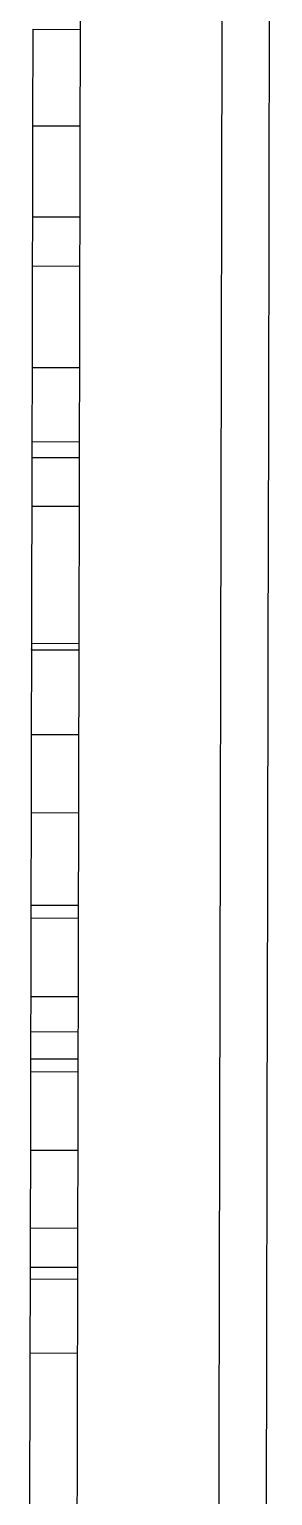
# Model space of a CAD drawing. Header units: millimetres. Extents: x 1852 to 4288, y 681 to 2404.
# Drawn here: x 2341.43 to 2346.57, y 2150.25 to 2181.22 of the extents above; entities that cross this region are included whole.
import ezdxf

# ---------------------------------------------------------------- set-up
doc = ezdxf.new("R2010")
doc.units = ezdxf.units.MM

msp = doc.modelspace()

# ---------------------------------------------------------------- linework, layer by layer
at = {"color": 7, "linetype": 'Continuous', "lineweight": 25}
for p, q in [((2341.5, 2181.219), (2341.495, 2179.179)), ((2341.5, 2181.219), (2342.5, 2181.216)), ((2341.495, 2179.179), (2341.491, 2177.258)), ((2341.495, 2179.179), (2342.495, 2179.177)), ((2341.491, 2177.258), (2341.489, 2176.213)), ((2341.491, 2177.258), (2342.491, 2177.256)), ((2341.489, 2176.213), (2341.484, 2174.076)), ((2342.489, 2176.21), (2341.489, 2176.213)), ((2341.484, 2174.076), (2341.481, 2172.511)), ((2341.484, 2174.076), (2342.484, 2174.073)), ((2341.481, 2172.613), (2341.48, 2172.103)), ((2341.481, 2172.511), (2341.48, 2172.174)), ((2341.481, 2172.511), (2341.48, 2172.174)), ((2341.481, 2172.511), (2342.481, 2172.509)), ((2341.48, 2172.174), (2341.478, 2171.146)), ((2341.48, 2172.174), (2342.48, 2172.172)), ((2341.478, 2171.146), (2342.478, 2171.144)), ((2341.472, 2168.252), (2342.472, 2168.25)), ((2341.472, 2168.115), (2341.468, 2166.328)), ((2341.472, 2168.115), (2342.472, 2168.113)), ((2341.468, 2166.328), (2341.464, 2164.674)), ((2341.468, 2166.328), (2342.468, 2166.326)), ((2341.464, 2164.674), (2341.46, 2162.722)), ((2341.464, 2164.674), (2342.464, 2164.672)), ((2341.46, 2162.722), (2342.46, 2162.72)), ((2341.46, 2162.722), (2341.46, 2162.45)), ((2341.46, 2162.45), (2341.456, 2160.79)), ((2341.46, 2162.45), (2342.46, 2162.447)), ((2341.456, 2160.79), (2341.454, 2160.051)), ((2341.456, 2160.79), (2342.456, 2160.788)), ((2341.454, 2160.051), (2341.453, 2159.478)), ((2341.454, 2160.051), (2342.454, 2160.048)), ((2341.453, 2159.478), (2342.453, 2159.476)), ((2341.453, 2159.478), (2341.453, 2159.206)), ((2341.453, 2159.206), (2341.449, 2157.546)), ((2341.453, 2159.206), (2342.453, 2159.203)), ((2341.449, 2157.546), (2341.446, 2155.902)), ((2341.449, 2157.546), (2342.449, 2157.544)), ((2341.446, 2155.902), (2341.444, 2155.075)), ((2341.446, 2155.902), (2342.446, 2155.9)), ((2341.444, 2155.075), (2341.443, 2154.826)), ((2341.444, 2155.075), (2342.444, 2155.073)), ((2341.443, 2154.826), (2341.44, 2153.262)), ((2341.443, 2154.826), (2342.443, 2154.824)), ((2341.44, 2153.251), (2341.427, 2147.162)), ((2341.44, 2153.262), (2342.44, 2153.26))]:
    msp.add_line(p, q, dxfattribs=at)
at = {"color": 7, "linetype": 'Continuous', "lineweight": 25, "flags": 128}
msp.add_lwpolyline([(2346.428, 2147.71), (2346.439, 2152.969), (2346.45, 2158.14), (2346.461, 2163.198), (2346.472, 2168.122), (2346.482, 2172.889), (2346.492, 2177.477), (2346.501, 2181.865), (2346.51, 2186.035), (2346.518, 2189.966), (2346.526, 2193.641), (2346.533, 2197.043), (2346.54, 2200.158), (2346.546, 2202.97), (2346.551, 2205.468), (2346.556, 2207.639), (2346.56, 2209.475), (2346.563, 2210.966), (2346.566, 2212.106)], dxfattribs=at)
at = {"color": 7, "linetype": 'Continuous', "lineweight": 25}
for points, knots in [([(2345.428, 2147.533), (2345.433, 2150.029), (2345.444, 2155.066), (2345.46, 2162.443), (2345.475, 2169.685), (2345.49, 2176.664), (2345.504, 2183.267), (2345.517, 2189.361), (2345.529, 2194.853), (2345.539, 2199.665), (2345.548, 2203.728), (2345.555, 2206.997), (2345.56, 2209.536), (2345.562, 2210.598), (2345.564, 2211.125)], [0, 0, 0, 0, 0.079959, 0.161371, 0.244142, 0.328893, 0.414217, 0.5, 0.585778, 0.671102, 0.755858, 0.838624, 0.920039, 1, 1, 1, 1]), ([(2342.544, 2201.906), (2342.544, 2201.851), (2342.544, 2201.741), (2342.542, 2200.831), (2342.538, 2199.345), (2342.534, 2197.171), (2342.528, 2194.34), (2342.52, 2190.827), (2342.511, 2186.672), (2342.501, 2181.929), (2342.49, 2176.668), (2342.478, 2170.976), (2342.465, 2164.953), (2342.452, 2158.73), (2342.438, 2152.364), (2342.424, 2146.012), (2342.411, 2139.673), (2342.402, 2135.495), (2342.397, 2133.406)], [0, 0, 0, 0, 0.058246, 0.1164969, 0.1782401, 0.2399881, 0.303803, 0.3686255, 0.4341376, 0.5, 0.5658624, 0.6313745, 0.696197, 0.7600119, 0.821755, 0.8835031, 0.9417503, 1, 1, 1, 1]), ([(2341.478, 2171.146), (2341.477, 2170.816), (2341.476, 2170.18), (2341.474, 2169.403), (2341.473, 2168.792), (2341.472, 2168.47), (2341.472, 2168.301), (2341.472, 2168.252)], [0, 0, 0, 0, 0.328754, 0.633799, 0.764636, 0.93153, 1, 1, 1, 1]), ([(2341.472, 2168.252), (2341.472, 2168.189), (2341.472, 2168.104), (2341.472, 2168.126), (2341.472, 2168.132)], [0, 0, 0, 0, 0.737807, 1, 1, 1, 1])]:
    msp.add_open_spline(points, degree=3, knots=knots, dxfattribs=at)

doc.saveas('drawing.dxf')
